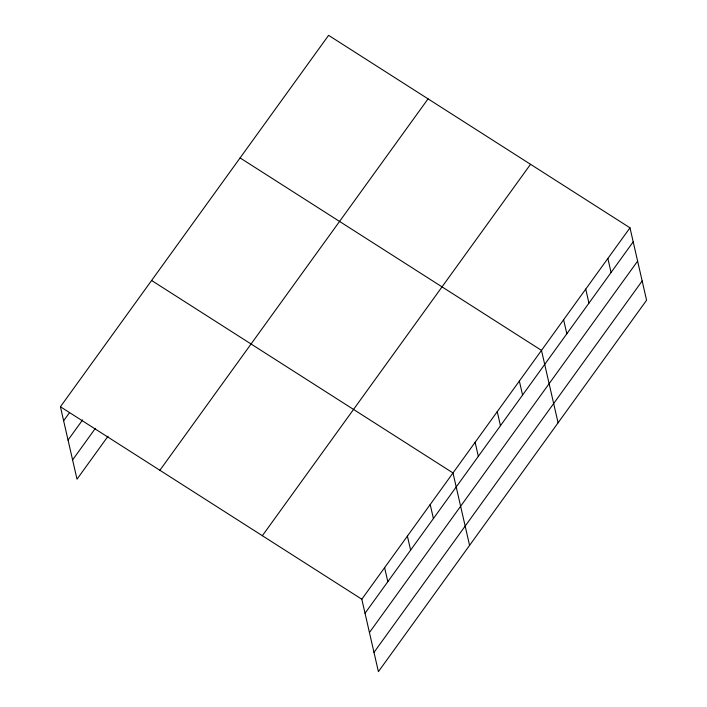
<?xml version="1.0" encoding="UTF-8"?>
<svg xmlns="http://www.w3.org/2000/svg" width="707" height="707" viewBox="0 0 707 707"><rect width="100%" height="100%" fill="white"/><g stroke="black" fill="none" stroke-linecap="round" stroke-linejoin="round"><path stroke-width="1.06" d="M60.422 406.764L328.596 35.35L629.99 227.813L646.578 300.236L378.404 671.65L361.816 599.227L60.422 406.764L77.01 479.187L108.038 436.21M63.639 420.789L69.339 412.897M68.049 440.063L82.613 419.887M72.6 459.912L95.392 428.345M159.888 470.27L428.053 98.865M262.359 535.712L530.533 164.307M361.816 599.227L629.99 227.813M365.024 613.261L633.198 241.847M369.443 632.526L637.617 261.122M373.985 652.384L642.159 280.971M240.097 157.917L541.491 350.38L558.079 422.804M151.607 280.485L452.993 472.948L469.581 545.371M607.861 258.462L611.078 272.487M585.741 289.101L588.949 303.135M563.612 319.741L566.828 333.775M519.362 381.02L522.579 395.054M497.242 411.668L500.459 425.694M475.122 442.308L478.33 456.342M430.201 504.515L433.409 518.549M407.4 536.092L410.617 550.117M384.608 567.659L387.825 581.693"/></g></svg>
